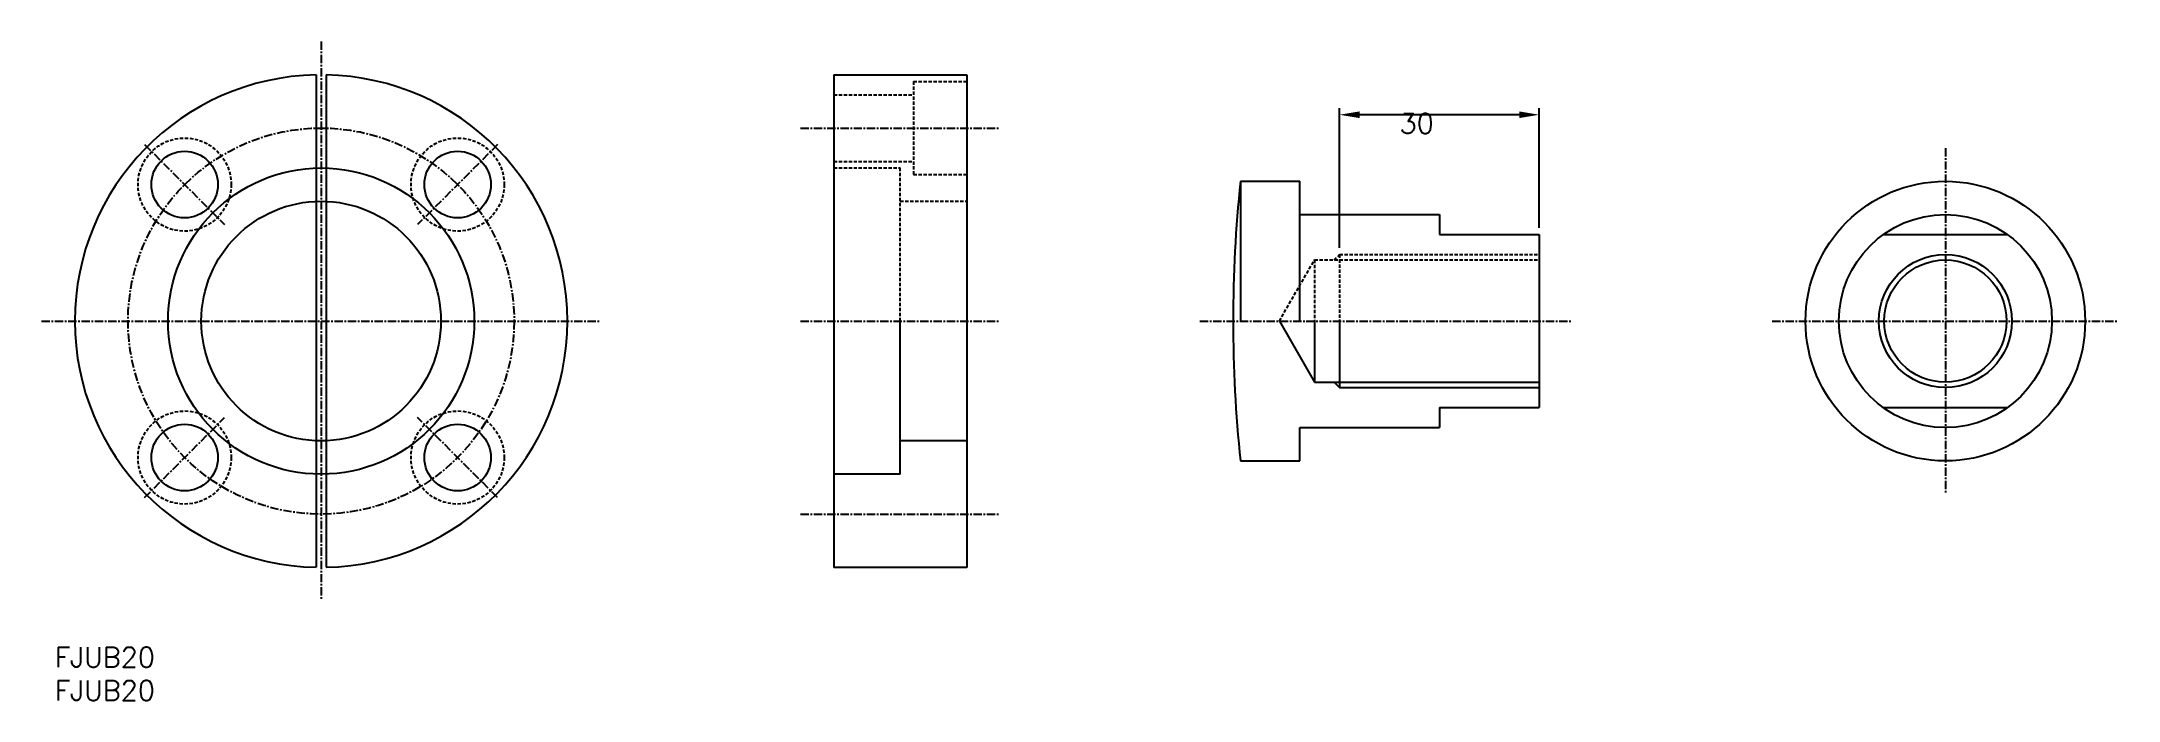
# Model space of a CAD drawing. Extents: x -2 to 310, y 0 to 99.
import ezdxf

# ---------------------------------------------------------------- set-up
doc = ezdxf.new("R2010")
doc.units = 0
doc.linetypes.add('CENTER', pattern=[2, 1.25, -0.25, 0.25, -0.25])
doc.linetypes.add('DASHED', pattern=[0.75, 0.5, -0.25])
doc.layers.get('0').update_dxf_attribs({"linetype": 'CONTINUOUS'})
doc.layers.get('DEFPOINTS').update_dxf_attribs({"linetype": 'CONTINUOUS'})
doc.layers.add('CENTER', color=1, linetype='CENTER')
doc.styles.get("Standard").update_dxf_attribs({"font": 'txt.shx'})
doc.dimstyles.get("Standard").update_dxf_attribs({"dimtxt": 2.5, "dimasz": 2.5, "dimexe": 1.25, "dimexo": 0.625, "dimtad": 1, "dimcen": 2.5, "dimazin": 3, "dimtfac": 1, "dimtmove": 0, "dimatfit": 3})

# ---------------------------------------------------------------- blocks, each defined once
blk = doc.blocks.new('*U18')
at = {"color": 7, "linetype": 'CONTINUOUS'}
blk.add_text('FJUB20', height=3, dxfattribs=at).set_placement((0, 0))
blk = doc.blocks.new('*U19')
at = {"color": 7, "linetype": 'CONTINUOUS'}
blk.add_text('FJUB20', height=3, dxfattribs=at).set_placement((0, 5))
blk = doc.blocks.new('*D16')
at = {"color": 7, "linetype": 'CONTINUOUS'}
for p, q in [((193, 68), (193, 89)), ((220, 88), (196, 88)), ((223, 71), (223, 89))]:
    blk.add_line(p, q, dxfattribs=at)
for points in [[(196, 88.5), (196, 87.5), (193, 88)], [(220, 88.5), (220, 87.5), (223, 88)]]:
    blk.add_solid(points, dxfattribs=at)
at = {"layer": 'DEFPOINTS', "color": 0, "linetype": 'CONTINUOUS'}
for p in [(193, 88), (223, 70), (193, 67)]:
    blk.add_point(p, dxfattribs=at)
at = {"color": 7}
blk.add_text('30', height=3, dxfattribs=at).set_placement((202, 85.19))

msp = doc.modelspace()

# ---------------------------------------------------------------- linework, layer by layer
at = {"color": 7, "linetype": 'CONTINUOUS'}
for p, q in [((39.25, 93.992), (39.25, 20.008)), ((40.75, 93.992), (40.75, 20.008)), ((117, 94), (117, 20)), ((117, 94), (137, 94)), ((137, 94), (137, 20)), ((178.106, 78), (187, 78)), ((178.106, 78), (178.106, 57)), ((187, 57), (187, 78)), ((187, 73), (208, 73)), ((208, 73), (208, 70)), ((208, 70), (223, 70)), ((223, 70), (223, 44)), ((274.673, 70), (293.327, 70)), ((127, 34), (127, 57)), ((183.945, 57), (189.25, 47.812)), ((189.25, 57), (189.25, 47.812)), ((193, 57), (193, 47)), ((189.25, 47.812), (223, 47.812)), ((208, 44), (223, 44)), ((208, 44), (208, 41)), ((274.673, 44), (293.327, 44)), ((187, 41), (208, 41)), ((187, 36), (187, 41)), ((137, 39), (127, 39)), ((178.106, 36), (187, 36)), ((127, 34), (117, 34)), ((137, 20), (117, 20))]:
    msp.add_line(p, q, dxfattribs=at)
at = {"color": 3, "linetype": 'DASHED'}
for p, q in [((117, 91), (129, 91)), ((129, 93), (137, 93)), ((129, 93), (129, 79)), ((117, 81), (129, 81)), ((117, 80), (127, 80)), ((127, 57), (127, 80)), ((129, 79), (137, 79)), ((127, 75), (137, 75)), ((183.945, 57), (189.25, 66.188)), ((189.25, 66.188), (223, 66.188)), ((189.25, 66.188), (189.25, 57)), ((192.188, 66.188), (193, 67)), ((193, 67), (223, 67)), ((193, 67), (193, 57))]:
    msp.add_line(p, q, dxfattribs=at)
at = {"color": 3, "linetype": 'CONTINUOUS'}
for p, q in [((192.188, 47.812), (193, 47)), ((193, 47), (223, 47))]:
    msp.add_line(p, q, dxfattribs=at)
at = {"color": 3, "linetype": 'DASHED'}
for centre in [(19.494, 77.506), (60.506, 77.506), (19.494, 36.494), (60.506, 36.494)]:
    msp.add_circle(centre, 7, dxfattribs=at)
at = {"color": 7, "linetype": 'CONTINUOUS'}
for centre, radius in [((19.494, 77.506), 5), ((60.506, 77.506), 5), ((40, 57), 23), ((40, 57), 18), ((284, 57), 21), ((284, 57), 16), ((284, 57), 9.188), ((19.494, 36.494), 5), ((60.506, 36.494), 5)]:
    msp.add_circle(centre, radius, dxfattribs=at)
at = {"color": 3, "linetype": 'CONTINUOUS'}
msp.add_circle((284, 57), 10, dxfattribs=at)
at = {"color": 7, "linetype": 'CONTINUOUS'}
for centre, radius, start, end in [((40, 57), 37, 91.16148, 268.83852), ((40, 57), 37, 271.16148, 88.83852), ((377, 57), 200, 173.97283, 186.02717)]:
    msp.add_arc(centre, radius, start, end, dxfattribs=at)
at = {"layer": 'CENTER', "color": 1, "linetype": 'CENTER'}
for p, q in [((40, 99), (40, 15)), ((112, 86), (142, 86)), ((13.483, 83.517), (25.504, 71.496)), ((66.517, 83.517), (54.496, 71.496)), ((284, 83), (284, 31)), ((-2, 57), (82, 57)), ((112, 57), (142, 57)), ((172, 57), (228, 57)), ((258, 57), (310, 57)), ((13.483, 30.483), (25.504, 42.504)), ((66.517, 30.483), (54.496, 42.504)), ((112, 28), (142, 28))]:
    msp.add_line(p, q, dxfattribs=at)
msp.add_circle((40, 57), 29, dxfattribs=at)

# ---------------------------------------------------------------- block references
at = {"color": 7, "linetype": 'CONTINUOUS'}
for name in ['*U19', '*U18']:
    msp.add_blockref(name, (0, 0), dxfattribs=at)

# ---------------------------------------------------------------- dimensions: what is measured, and where the dimension line sits
dim = msp.add_linear_dim(base=(193, 88), p1=(223, 70), p2=(193, 67), dimstyle='Standard', override={"dimtmove": 0, "dimtzin": 0}, dxfattribs=at)
dim.commit()
dim.dimension.update_dxf_attribs({"geometry": '*D16', "text_midpoint": (208, 90.5)})

doc.saveas('drawing.dxf')
